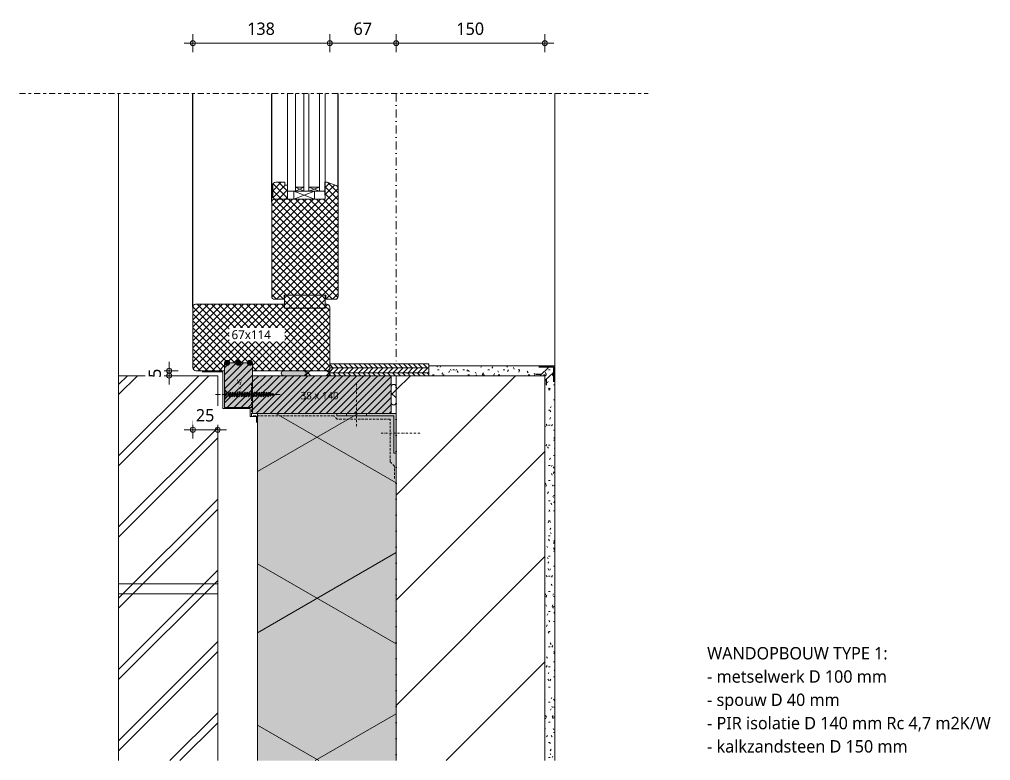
# Model space of a CAD drawing. Header units: millimetres. Extents: x -435 to 27166, y -19117 to 26500.
# Drawn here: x 1671 to 2651, y 17269 to 18017 of the extents above; entities that cross this region are included whole.
import ezdxf

# ---------------------------------------------------------------- set-up
doc = ezdxf.new("R2010")
doc.units = ezdxf.units.MM
for name, pattern in [('MV_center', [15, 6, -3, 3, -3]), ('MV_hartlijn_staal', [6.6, 5, -0.8, 0, -0.8]), ('MV_hidden', [3.75, 2.5, -1.25]), ('MV_stramien', [16, 8, -4, 0, -4]), ('Streep-stip _ detail', [4, 2, -1, 0, -1])]:
    doc.linetypes.add(name, pattern=pattern)
for name, color, linetype, lineweight in [('A-ANNO-DIMS', 211, 'Continuous', 13), ('A-ANNO-DIMS-5', 211, 'Continuous', 13), ('A-ANNO-NOTE', 131, 'Continuous', 18), ('A-DETL', 90, 'Continuous', 13), ('A-DETL-GENF', 92, 'Continuous', 18), ('A-DETL-MEDM', 33, 'Continuous', 18), ('G-ANNO-TEXT', 231, 'Continuous', 13)]:
    doc.layers.add(name, color=color, linetype=linetype, lineweight=lineweight)
doc.styles.add('Segoe UI', font='segoeui.ttf', dxfattribs={"height": 7.5})
doc.styles.add('Segoe UI_1', font='segoeui.ttf', dxfattribs={"height": 4})
doc.styles.add('Segoe UI_2', font='segoeui.ttf', dxfattribs={"height": 9})
doc.styles.add('Segoe UI_3', font='segoeui.ttf', dxfattribs={"height": 12.5})
doc.styles.add('Segoe UI_B', font='segoeui.ttf', dxfattribs={"height": 12.5})
doc.dimstyles.new('2_5_mm', dxfattribs={"dimscale": 304.8, "dimtxt": 13.092049, "dimasz": 0.016404, "dimexe": 0.029528, "dimexo": 0.0625, "dimgap": 0.014764, "dimtad": 1, "dimdec": 0, "dimzin": 0, "dimdsep": 46, "dimtxsty": 'Segoe UI_3', "dimblk1": 'DOTBLANK', "dimblk2": 'DOTBLANK', "dimsah": 1, "dimcen": 0.09, "dimdle": 0.029528, "dimazin": 0, "dimtfac": 1, "dimtdec": 4, "dimtix": 1, "dimtmove": 0, "dimatfit": 3, "dimfxl": 0.029528, "dimfxlon": 1, "dimtvp": 1, "dimtfill": 1, "dimtolj": 1, "dimtzin": 0, "dimarcsym": 2})
pattern_1 = [(45, (0, 0), (-10.606602, 10.606602), []), (135, (0, 0), (-10.606602, -10.606602), [])]
pattern_2 = [(45, (0, 0), (-3.5355339, 3.5355339), []), (135, (0, 0), (-3.5355339, -3.5355339), [])]

# ---------------------------------------------------------------- blocks, each defined once
blk = doc.blocks.new('42 isolatie - Type 1-3762231-Details Appartement')
at = {"layer": 'A-DETL-GENF'}
blk.add_hatch(color=256, dxfattribs=at).paths.add_polyline_path([(144.04, 0.8), (494.27, 0.8), (494.27, 140.8), (144.04, 140.8), (144.04, 71.51)])
at = {"layer": 'A-DETL-GENF', "lineweight": 13}
h = blk.add_hatch(dxfattribs=at)
h.set_pattern_fill('FP_8', color=256, style=0, pattern_type=2)
h.set_pattern_definition([(60, (-857.8, 704), (-121.936, 70.4), []), (120, (-857.8, 704), (-121.936, -70.4), [])])
h.paths.add_polyline_path([(144.04, 0.8), (494.27, 0.8), (494.27, 140.8), (144.04, 140.8), (144.04, 71.51)])
at = {"layer": 'A-DETL-GENF'}
for p, q in [((494.27, 140.8), (144.04, 140.8)), ((494.27, 140.8), (144.04, 140.8)), ((494.27, 5.8), (494.27, 140.8)), ((144.04, 0.8), (494.27, 0.8)), ((494.27, 0.8), (494.27, 5.8)), ((494.27, 0.8), (494.27, 5.8))]:
    blk.add_line(p, q, dxfattribs=at)
blk = doc.blocks.new('00 hout_rechthoekig_sls - SLS 38x140-4309755-Details Appartement')
at = {"layer": 'A-DETL-GENF', "lineweight": 13}
blk.add_hatch(color=256, dxfattribs=at).paths.add_polyline_path([(0, 0), (0, -38), (140, -38), (140, 0), (65.71, 0)])
at = {"layer": 'A-DETL-MEDM', "lineweight": 13}
h = blk.add_hatch(dxfattribs=at)
h.set_pattern_fill('FP_41', color=256, style=0, pattern_type=2)
h.set_pattern_definition([(225, (2046.159, 17619.196), (3.5355339, -3.5355339), [])])
h.paths.add_polyline_path([(0, 0), (0, -38), (140, -38), (140, 0), (65.71, 0)])
at = {"layer": 'A-DETL-MEDM'}
for p, q in [((0, 0), (140, 0)), ((0, -38), (0, 0)), ((140, 0), (140, -6)), ((140, 0), (140, -6)), ((140, 0), (140, -6)), ((140, -6), (140, -38)), ((140, -6), (140, -38)), ((140, -6), (140, -38)), ((88.4, -38), (0, -38)), ((88.4, -38), (0, -38)), ((108.4, -38), (88.4, -38)), ((108.4, -38), (88.4, -38)), ((140, -38), (108.4, -38)), ((140, -38), (108.4, -38))]:
    blk.add_line(p, q, dxfattribs=at)
blk = doc.blocks.new('00 hout_rechthoekig_sls - Vuren 28x45-V19-Details Appartement')
at = {"layer": 'A-DETL-GENF', "lineweight": 13}
blk.add_hatch(color=256, dxfattribs=at).paths.add_polyline_path([(45, 0), (0, 0), (0, -0.12), (0.65, -0.21), (1.25, -0.46), (1.77, -0.86), (2.17, -1.37), (2.41, -1.98), (2.5, -2.62), (2.41, -3.27), (2.17, -3.87), (1.77, -4.39), (1.25, -4.79), (0.65, -5.04), (0, -5.12), (0, -11.56), (0.65, -11.65), (1.25, -11.9), (1.77, -12.29), (2.17, -12.81), (2.41, -13.42), (2.5, -14.06), (2.41, -14.71), (2.17, -15.31), (1.77, -15.83), (1.25, -16.23), (0.65, -16.48), (0, -16.56), (0, -23), (0.65, -23.09), (1.25, -23.33), (1.77, -23.73), (2.17, -24.25), (2.41, -24.85), (2.5, -25.5), (2.41, -26.15), (2.17, -26.75), (1.77, -27.27), (1.25, -27.67), (0.65, -27.91), (0, -28), (45, -28)])
at = {"layer": 'A-DETL-MEDM', "lineweight": 13}
h = blk.add_hatch(dxfattribs=at)
h.set_pattern_fill('FP_42', color=256, style=0, pattern_type=2)
h.set_pattern_definition([(135, (17670.196, -1906.159), (-3.5355339, -3.5355339), [])])
h.paths.add_polyline_path([(45, 0), (0, 0), (0, -0.12), (0.65, -0.21), (1.25, -0.46), (1.77, -0.86), (2.17, -1.37), (2.41, -1.98), (2.5, -2.62), (2.41, -3.27), (2.17, -3.87), (1.77, -4.39), (1.25, -4.79), (0.65, -5.04), (0, -5.12), (0, -11.56), (0.65, -11.65), (1.25, -11.9), (1.77, -12.29), (2.17, -12.81), (2.41, -13.42), (2.5, -14.06), (2.41, -14.71), (2.17, -15.31), (1.77, -15.83), (1.25, -16.23), (0.65, -16.48), (0, -16.56), (0, -23), (0.65, -23.09), (1.25, -23.33), (1.77, -23.73), (2.17, -24.25), (2.41, -24.85), (2.5, -25.5), (2.41, -26.15), (2.17, -26.75), (1.77, -27.27), (1.25, -27.67), (0.65, -27.91), (0, -28), (45, -28)])
at = {"layer": 'A-DETL-MEDM'}
for p, q in [((0, 0), (8, 0)), ((0, -0.12), (0, 0)), ((8, 0), (45, 0)), ((45, 0), (45, -28)), ((45, 0), (45, -28)), ((45, 0), (45, -28)), ((0, -11.56), (0, -5.12)), ((0, -23), (0, -16.56)), ((8, -28), (0, -28)), ((8, -28), (0, -28)), ((45, -28), (8, -28)), ((45, -28), (8, -28))]:
    blk.add_line(p, q, dxfattribs=at)
blk = doc.blocks.new('28 schroeven 2D - Verzonken schroef 5_0x50mm-4442475-Details Appartement')
at = {"layer": 'A-DETL-GENF', "lineweight": 5}
for p, q in [((-1.5, 45), (0, 50)), ((0, 50), (1.5, 45)), ((-2.5, 44.89), (-1.75, 44.25)), ((2.5, 43.73), (-2.5, 44.89)), ((-2.5, 42.46), (-1.75, 41.82)), ((2.5, 41.29), (-2.5, 42.46)), ((-2.5, 40.02), (-1.75, 39.38)), ((2.5, 38.86), (-2.5, 40.02)), ((-1.76, 46.66), (-1.01, 46.02)), ((1.76, 45.84), (-1.76, 46.66)), ((-1.5, 3.55), (-1.5, 45)), ((-1.02, 48.71), (-0.27, 48.07)), ((1.02, 48.23), (-1.02, 48.71)), ((0.27, 48.87), (1.02, 48.23)), ((1.01, 46.48), (1.76, 45.84)), ((1.5, 45), (1.5, 3.55)), ((1.75, 44.37), (2.5, 43.73)), ((1.75, 41.93), (2.5, 41.29)), ((1.75, 39.5), (2.5, 38.86)), ((-2.5, 37.58), (-1.75, 36.94)), ((2.5, 36.42), (-2.5, 37.58)), ((-2.5, 35.15), (-1.75, 34.51)), ((2.5, 33.98), (-2.5, 35.15)), ((-2.5, 32.71), (-1.75, 32.07)), ((2.5, 31.54), (-2.5, 32.71)), ((-2.5, 30.27), (-1.75, 29.63)), ((2.5, 29.11), (-2.5, 30.27)), ((1.75, 37.06), (2.5, 36.42)), ((1.75, 34.62), (2.5, 33.98)), ((1.75, 32.18), (2.5, 31.54)), ((1.75, 29.75), (2.5, 29.11)), ((-2.5, 27.83), (-1.75, 27.19)), ((2.5, 26.67), (-2.5, 27.83)), ((-2.5, 25.4), (-1.75, 24.76)), ((2.5, 24.23), (-2.5, 25.4)), ((-2.5, 22.96), (-1.75, 22.32)), ((2.5, 21.8), (-2.5, 22.96)), ((-2.5, 20.52), (-1.75, 19.88)), ((2.5, 19.36), (-2.5, 20.52)), ((1.75, 27.31), (2.5, 26.67)), ((1.75, 24.87), (2.5, 24.23)), ((1.75, 22.44), (2.5, 21.8)), ((1.75, 20), (2.5, 19.36)), ((-2.5, 18.09), (-1.75, 17.45)), ((2.5, 16.92), (-2.5, 18.09)), ((-2.5, 15.65), (-1.75, 15.01)), ((2.5, 14.48), (-2.5, 15.65)), ((-2.5, 13.21), (-1.75, 12.57)), ((2.5, 12.05), (-2.5, 13.21)), ((-2.5, 10.77), (-1.75, 10.13)), ((2.5, 9.61), (-2.5, 10.77)), ((1.75, 17.56), (2.5, 16.92)), ((1.75, 15.12), (2.5, 14.48)), ((1.75, 12.69), (2.5, 12.05)), ((1.75, 10.25), (2.5, 9.61)), ((-2.04, 2.4), (-4.9, 0)), ((-4.9, 0), (4.9, 0)), ((-4.54, 0.3), (4.54, 0.3)), ((-2.5, 8.34), (-1.75, 7.7)), ((2.5, 7.17), (-2.5, 8.34)), ((-2.5, 5.9), (-1.75, 5.26)), ((2.5, 4.74), (-2.5, 5.9)), ((-1.5, 4), (1.53, 3.26)), ((1.75, 7.81), (2.5, 7.17)), ((1.75, 5.38), (2.5, 4.74)), ((4.9, 0), (2.04, 2.4))]:
    blk.add_line(p, q, dxfattribs=at)
at = {"layer": 'A-DETL-GENF', "linetype": 'MV_hartlijn_staal', "lineweight": 13}
blk.add_line((0, -9.1), (0, 55.9), dxfattribs=at)
at = {"layer": 'A-DETL-GENF'}
for p, q in [((-1.5, 3.55), (-1.5, 0)), ((1.5, 3.55), (1.5, 0))]:
    blk.add_line(p, q, dxfattribs=at)
at = {"layer": 'A-DETL-GENF', "lineweight": 5}
for centre, start, end in [((-3, 3.55), 310, 0), ((3, 3.55), 180, 230)]:
    blk.add_arc(centre, 1.5, start, end, dxfattribs=at)
for points in [[(-2.5, 44.89), (-1.83, 45.19), (1.75, 44.37)], [(-2.5, 42.46), (-1.83, 42.75), (1.75, 41.93)], [(-2.5, 40.02), (-1.83, 40.31), (1.75, 39.5)], [(-1.76, 46.66), (-1.34, 46.87), (1.01, 46.48)], [(-1.75, 44.25), (2.23, 43.45), (2.5, 43.73)], [(-1.75, 41.82), (2.23, 41.02), (2.5, 41.29)], [(-1.75, 39.38), (2.23, 38.58), (2.5, 38.86)], [(-1.02, 48.71), (-0.85, 48.85), (0.27, 48.87)], [(-1.01, 46.02), (1.59, 45.65), (1.76, 45.84)], [(-0.27, 48.07), (0.96, 48.13), (1.02, 48.23)], [(-2.5, 37.58), (-1.83, 37.88), (1.75, 37.06)], [(-2.5, 35.15), (-1.83, 35.44), (1.75, 34.62)], [(-2.5, 32.71), (-1.83, 33), (1.75, 32.18)], [(-2.5, 30.27), (-1.83, 30.56), (1.75, 29.75)], [(-1.75, 36.94), (2.23, 36.14), (2.5, 36.42)], [(-1.75, 34.51), (2.23, 33.7), (2.5, 33.98)], [(-1.75, 32.07), (2.23, 31.27), (2.5, 31.54)], [(-1.75, 29.63), (2.23, 28.83), (2.5, 29.11)], [(-2.5, 27.83), (-1.83, 28.13), (1.75, 27.31)], [(-2.5, 25.4), (-1.83, 25.69), (1.75, 24.87)], [(-2.5, 22.96), (-1.83, 23.25), (1.75, 22.44)], [(-2.5, 20.52), (-1.83, 20.82), (1.75, 20)], [(-1.75, 27.19), (2.23, 26.39), (2.5, 26.67)], [(-1.75, 24.76), (2.23, 23.96), (2.5, 24.23)], [(-1.75, 22.32), (2.23, 21.52), (2.5, 21.8)], [(-1.75, 19.88), (2.23, 19.08), (2.5, 19.36)], [(-2.5, 18.09), (-1.83, 18.38), (1.75, 17.56)], [(-2.5, 15.65), (-1.83, 15.94), (1.75, 15.12)], [(-2.5, 13.21), (-1.83, 13.5), (1.75, 12.69)], [(-2.5, 10.77), (-1.83, 11.07), (1.75, 10.25)], [(-1.75, 17.45), (2.23, 16.64), (2.5, 16.92)], [(-1.75, 15.01), (2.23, 14.21), (2.5, 14.48)], [(-1.75, 12.57), (2.23, 11.77), (2.5, 12.05)], [(-1.75, 10.13), (2.23, 9.33), (2.5, 9.61)], [(-2.5, 8.34), (-1.83, 8.63), (1.75, 7.81)], [(-2.5, 5.9), (-1.83, 6.19), (1.75, 5.38)], [(-1.75, 7.7), (2.23, 6.9), (2.5, 7.17)], [(-1.75, 5.26), (2.23, 4.46), (2.5, 4.74)]]:
    blk.add_open_spline(points, degree=2, dxfattribs=at)
blk = doc.blocks.new('31 driedubbel_glas - HR___-3167894-Details Appartement')
at = {"layer": 'A-DETL-GENF', "lineweight": 13}
for p, q in [((202, 0), (103.56, 0)), ((202, -21.5), (202, 0)), ((202, -6), (103.56, -6)), ((198, -6), (198, -16.5)), ((198, -16.5), (202, -6)), ((198, -6), (202, -16.5)), ((103.56, -16.5), (202, -16.5)), ((103.56, -21.5), (202, -21.5)), ((202, -21.5), (198, -30)), ((198, -21.5), (202, -30)), ((198, -30), (198, -21.5)), ((202, -21.5), (202, -30)), ((202, -30), (103.56, -30)), ((103.56, -38), (196, -38)), ((202, -30), (198, -30)), ((202, -38), (202, -30))]:
    blk.add_line(p, q, dxfattribs=at)
blk = doc.blocks.new('Repeating Detail - 00 g lijmbolletje s e-V20-Details Appartement')
at = {"layer": 'A-DETL-GENF'}
for points in [[(-22.88, -2.5), (-22.23, -2.41), (-21.63, -2.17), (-21.11, -1.77), (-20.71, -1.25), (-20.46, -0.65), (-20.38, 0), (-20.46, 0.65), (-20.71, 1.25), (-21.11, 1.77), (-21.63, 2.17), (-22.23, 2.41), (-22.88, 2.5), (-23.52, 2.41), (-24.13, 2.17), (-24.64, 1.77), (-25.04, 1.25), (-25.29, 0.65), (-25.38, 0), (-25.29, -0.65), (-25.04, -1.25), (-24.64, -1.77), (-24.13, -2.17), (-23.52, -2.41)], [(-11.44, -2.5), (-10.79, -2.41), (-10.19, -2.17), (-9.67, -1.77), (-9.27, -1.25), (-9.02, -0.65), (-8.94, 0), (-9.02, 0.65), (-9.27, 1.25), (-9.67, 1.77), (-10.19, 2.17), (-10.79, 2.41), (-11.44, 2.5), (-12.08, 2.41), (-12.69, 2.17), (-13.21, 1.77), (-13.6, 1.25), (-13.85, 0.65), (-13.94, 0), (-13.85, -0.65), (-13.6, -1.25), (-13.21, -1.77), (-12.69, -2.17), (-12.08, -2.41)], [(0, -2.5), (0.65, -2.41), (1.25, -2.17), (1.77, -1.77), (2.17, -1.25), (2.41, -0.65), (2.5, 0), (2.41, 0.65), (2.17, 1.25), (1.77, 1.77), (1.25, 2.17), (0.65, 2.41), (0, 2.5), (-0.65, 2.41), (-1.25, 2.17), (-1.77, 1.77), (-2.17, 1.25), (-2.41, 0.65), (-2.5, 0), (-2.41, -0.65), (-2.17, -1.25), (-1.77, -1.77), (-1.25, -2.17), (-0.65, -2.41)]]:
    blk.add_hatch(color=256, dxfattribs=at).paths.add_polyline_path(points)
for centre, start, end in [((-22.88, 0), 360, 180), ((-22.88, 0), 180, 360), ((-11.44, 0), 360, 180), ((-11.44, 0), 180, 360), ((0, 0), 360, 180), ((0, 0), 180, 360)]:
    blk.add_arc(centre, 2.5, start, end, dxfattribs=at)
blk = doc.blocks.new('30_L-anker - 60x40-4465876-Details Appartement')
at = {"layer": 'A-DETL-GENF', "linetype": 'Streep-stip _ detail', "lineweight": 13}
for p, q in [((20, -15), (20, 25)), ((-30, -40), (15, -40))]:
    blk.add_line(p, q, dxfattribs=at)
at = {"layer": 'A-DETL-GENF'}
for p, q in [((0, -60), (0, 0)), ((40, 0), (0, 0)), ((40, -2.5), (40, 0)), ((40, -2.5), (2.5, -2.5)), ((2.5, -2.5), (2.5, -60)), ((0, -30), (2.5, -30)), ((0, -50), (2.5, -50)), ((2.5, -60), (0, -60))]:
    blk.add_line(p, q, dxfattribs=at)
blk = doc.blocks.new('NLRS_00_DI_maskeer - Type 1-4234951-Details Appartement')
at = {"layer": 'A-DETL-GENF', "linetype": 'MV_center'}
blk.add_line((534, 0), (-100, 0), dxfattribs=at)
blk = doc.blocks.new('DIMBLOCK84-Details Appartement')
at = {"layer": 'A-ANNO-DIMS-5'}
for p, q in [((1846.16, 17992.6), (1846.16, 18001.6)), ((1984.16, 17992.6), (1984.16, 18001.6)), ((1837.16, 17992.6), (1984.16, 17992.6)), ((1846.16, 17992.6), (1846.16, 17983.6)), ((1984.16, 17992.6), (1984.16, 17983.6))]:
    blk.add_line(p, q, dxfattribs=at)
for centre in [(1846.16, 17992.6), (1984.16, 17992.6)]:
    blk.add_circle(centre, 2.5, dxfattribs=at)
at = {"layer": 'A-ANNO-DIMS-5', "color": 0, "insert": (1900.87, 18013.41), "char_height": 12.5, "width": 34.2774, "attachment_point": 1, "line_spacing_factor": 1.142579, "style": 'Segoe UI_3', "bg_fill": 3, "box_fill_scale": 1.25, "bg_fill_color": 9, "bg_fill_true_color": 13158600, "bg_fill_transparency": 0}
blk.add_mtext('138', dxfattribs=at)
blk = doc.blocks.new('_DotBlank')
at = {"color": 0, "linetype": 'ByBlock', "lineweight": -2}
blk.add_line((-0.5, 0), (-1, 0), dxfattribs=at)
blk.add_circle((0, 0), 0.5, dxfattribs=at)
blk = doc.blocks.new('DIMBLOCK85-Details Appartement')
at = {"layer": 'A-ANNO-DIMS-5'}
for p, q in [((1984.16, 17992.6), (1984.16, 18001.6)), ((2051.16, 17992.6), (2051.16, 18001.6)), ((1984.16, 17992.6), (2051.16, 17992.6)), ((1984.16, 17992.6), (1984.16, 17983.6)), ((2051.16, 17992.6), (2051.16, 17983.6))]:
    blk.add_line(p, q, dxfattribs=at)
for centre in [(1984.16, 17992.6), (2051.16, 17992.6)]:
    blk.add_circle(centre, 2.5, dxfattribs=at)
at = {"layer": 'A-ANNO-DIMS-5', "color": 0, "insert": (2008.14, 18013.41), "char_height": 12.5, "width": 22.8516, "attachment_point": 1, "line_spacing_factor": 1.142579, "style": 'Segoe UI_3', "bg_fill": 3, "box_fill_scale": 1.25, "bg_fill_color": 9, "bg_fill_true_color": 13158600, "bg_fill_transparency": 0}
blk.add_mtext('67', dxfattribs=at)
blk = doc.blocks.new('DIMBLOCK86-Details Appartement')
at = {"layer": 'A-ANNO-DIMS-5'}
for p, q in [((2051.16, 17992.6), (2051.16, 18001.6)), ((2201.16, 17992.6), (2201.16, 18001.6)), ((2051.16, 17992.6), (2210.16, 17992.6)), ((2051.16, 17992.6), (2051.16, 17983.6)), ((2201.16, 17992.6), (2201.16, 17983.6))]:
    blk.add_line(p, q, dxfattribs=at)
for centre in [(2051.16, 17992.6), (2201.16, 17992.6)]:
    blk.add_circle(centre, 2.5, dxfattribs=at)
at = {"layer": 'A-ANNO-DIMS-5', "color": 0, "insert": (2111.88, 18013.41), "char_height": 12.5, "width": 34.2774, "attachment_point": 1, "line_spacing_factor": 1.142579, "style": 'Segoe UI_3', "bg_fill": 3, "box_fill_scale": 1.25, "bg_fill_color": 9, "bg_fill_true_color": 13158600, "bg_fill_transparency": 0}
blk.add_mtext('150', dxfattribs=at)
blk = doc.blocks.new('DIMBLOCK97-Details Appartement')
at = {"layer": 'A-ANNO-DIMS-5'}
for p, q in [((1822.17, 17671.2), (1822.17, 17648.2)), ((1822.17, 17662.2), (1813.17, 17662.2)), ((1822.17, 17662.2), (1831.17, 17662.2)), ((1822.17, 17657.2), (1813.17, 17657.2)), ((1822.17, 17657.2), (1831.17, 17657.2))]:
    blk.add_line(p, q, dxfattribs=at)
for centre in [(1822.17, 17662.2), (1822.17, 17657.2)]:
    blk.add_circle(centre, 2.5, dxfattribs=at)
at = {"layer": 'A-ANNO-DIMS-5', "color": 0, "insert": (1801.36, 17654.94), "char_height": 12.5, "width": 11.4258, "attachment_point": 1, "rotation": 90, "line_spacing_factor": 1.142579, "style": 'Segoe UI_3', "bg_fill": 3, "box_fill_scale": 1.25, "bg_fill_color": 9, "bg_fill_true_color": 13158600, "bg_fill_transparency": 0}
blk.add_mtext('5', dxfattribs=at)
blk = doc.blocks.new('DIMBLOCK98-Details Appartement')
at = {"layer": 'A-ANNO-DIMS-5'}
for p, q in [((1837.16, 17602.69), (1880.16, 17602.69)), ((1846.16, 17602.69), (1846.16, 17611.69)), ((1846.16, 17602.69), (1846.16, 17593.69)), ((1871.16, 17602.69), (1871.16, 17611.69)), ((1871.16, 17602.69), (1871.16, 17593.69))]:
    blk.add_line(p, q, dxfattribs=at)
for centre in [(1846.16, 17602.69), (1871.16, 17602.69)]:
    blk.add_circle(centre, 2.5, dxfattribs=at)
at = {"layer": 'A-ANNO-DIMS-5', "color": 0, "insert": (1849.14, 17623.5), "char_height": 12.5, "width": 22.8516, "attachment_point": 1, "line_spacing_factor": 1.142579, "style": 'Segoe UI_3', "bg_fill": 3, "box_fill_scale": 1.25, "bg_fill_color": 9, "bg_fill_true_color": 13158600, "bg_fill_transparency": 0}
blk.add_mtext('25', dxfattribs=at)

msp = doc.modelspace()

# ---------------------------------------------------------------- hatches: boundary and pattern name
at = {"layer": 'A-DETL-GENF', "lineweight": 13}
h = msp.add_hatch(dxfattribs=at)
h.set_pattern_fill('FP_20', color=250, style=0, pattern_type=2)
h.set_pattern_definition(pattern_2)
h.paths.add_polyline_path([(1980.16, 17734.25), (1989.66, 17734.25), (1990.43, 17734.35), (1991.16, 17734.65), (1991.78, 17735.12), (1992.26, 17735.75), (1992.55, 17736.47), (1992.66, 17737.25), (1992.66, 17846.14), (1992.57, 17846.87), (1992.31, 17847.55), (1991.89, 17848.15), (1991.33, 17848.63), (1990.68, 17848.96), (1981.66, 17852.25), (1979.66, 17852.25), (1979.66, 17835.25), (1928.66, 17835.25), (1927.88, 17835.14), (1927.16, 17834.84), (1926.54, 17834.37), (1926.06, 17833.75), (1925.76, 17833.02), (1925.66, 17832.25), (1925.66, 17737.25), (1925.76, 17736.47), (1926.06, 17735.75), (1926.54, 17735.12), (1927.16, 17734.65), (1927.88, 17734.35), (1928.66, 17734.25), (1938.16, 17734.25), (1938.16, 17738.25), (1980.16, 17738.25)])
h = msp.add_hatch(dxfattribs=at)
h.set_pattern_fill('FP_20', color=250, style=0, pattern_type=2)
h.set_pattern_definition(pattern_2)
h.paths.add_polyline_path([(1941.66, 17835.25), (1941.66, 17849.25), (1938.7, 17849.25), (1938.7, 17852.25), (1929.66, 17852.25), (1928.88, 17852.14), (1928.16, 17851.84), (1927.54, 17851.37), (1927.06, 17850.75), (1926.76, 17850.02), (1926.66, 17849.25), (1926.66, 17838.25), (1926.76, 17837.47), (1927.06, 17836.75), (1927.54, 17836.12), (1928.16, 17835.65), (1928.88, 17835.35), (1929.66, 17835.25)])
h = msp.add_hatch(dxfattribs=at)
h.set_pattern_fill('FP_20', color=250, style=0, pattern_type=2)
h.set_pattern_definition(pattern_2)
h.paths.add_polyline_path([(1979.66, 17725.25), (1979.66, 17738.25), (1938.66, 17738.25), (1938.66, 17725.25)])
h = msp.add_hatch(dxfattribs=at)
h.set_pattern_fill('FP_20', color=250, style=0, pattern_type=2)
h.set_pattern_definition(pattern_2)
h.paths.add_polyline_path([(1980.45, 17662.2), (1981.16, 17662.2), (1981.93, 17662.3), (1982.66, 17662.6), (1983.28, 17663.07), (1983.76, 17663.7), (1984.05, 17664.42), (1984.16, 17665.2), (1984.16, 17726.2), (1984.05, 17726.97), (1983.76, 17727.7), (1983.28, 17728.32), (1982.66, 17728.79), (1981.93, 17729.09), (1981.16, 17729.2), (1979.66, 17729.2), (1979.66, 17725.25), (1938.66, 17725.25), (1938.66, 17729.2), (1848.61, 17729.2), (1847.95, 17728.99), (1847.35, 17728.64), (1846.85, 17728.17), (1846.47, 17727.59), (1846.24, 17726.93), (1846.16, 17726.25), (1846.16, 17665.2), (1846.26, 17664.42), (1846.56, 17663.7), (1847.04, 17663.07), (1847.66, 17662.6), (1848.38, 17662.3), (1849.16, 17662.2), (1878.16, 17662.2), (1878.16, 17670.2), (1878.24, 17670.84), (1878.49, 17671.45), (1878.89, 17671.96), (1879.41, 17672.36), (1880.01, 17672.61), (1880.66, 17672.7), (1881.31, 17672.61), (1881.91, 17672.36), (1882.43, 17671.96), (1882.82, 17671.45), (1883.07, 17670.84), (1883.16, 17670.2), (1889.6, 17670.2), (1889.68, 17670.84), (1889.93, 17671.45), (1890.33, 17671.96), (1890.85, 17672.36), (1891.45, 17672.61), (1892.1, 17672.7), (1892.74, 17672.61), (1893.35, 17672.36), (1893.86, 17671.96), (1894.26, 17671.45), (1894.51, 17670.84), (1894.6, 17670.2), (1901.03, 17670.2), (1901.12, 17670.84), (1901.37, 17671.45), (1901.77, 17671.96), (1902.28, 17672.36), (1902.89, 17672.61), (1903.75, 17672.67), (1904.18, 17672.61), (1904.78, 17672.36), (1905.3, 17671.96), (1905.7, 17671.45), (1905.95, 17670.84), (1906.03, 17670.2), (1906.16, 17670.2), (1906.16, 17662.2), (1960.26, 17662.2)])
at = {"layer": 'A-DETL-GENF'}
msp.add_hatch(color=7, dxfattribs=at).paths.add_polyline_path([(1937.76, 17657.2), (1957.76, 17657.2), (1958.4, 17657.28), (1959.01, 17657.53), (1959.52, 17657.93), (1959.92, 17658.45), (1960.17, 17659.05), (1960.26, 17659.7), (1960.17, 17660.34), (1959.92, 17660.95), (1959.52, 17661.46), (1959.01, 17661.86), (1958.4, 17662.11), (1957.76, 17662.2), (1937.76, 17662.2), (1937.11, 17662.11), (1936.51, 17661.86), (1935.99, 17661.46), (1935.59, 17660.95), (1935.34, 17660.34), (1935.26, 17659.7), (1935.34, 17659.05), (1935.59, 17658.45), (1935.99, 17657.93), (1936.51, 17657.53), (1937.11, 17657.28)])
at = {"layer": 'A-DETL-GENF', "lineweight": 13}
h = msp.add_hatch(dxfattribs=at)
h.set_pattern_fill('FP_21', color=251, style=0, pattern_type=2)
h.set_pattern_definition(pattern_1)
h.paths.add_polyline_path([(1958.4, 17657.2), (1981.66, 17657.2), (1982.3, 17657.28), (1982.91, 17657.53), (1983.42, 17657.93), (1983.82, 17658.45), (1984.07, 17659.05), (1984.16, 17659.7), (1984.07, 17660.34), (1983.82, 17660.95), (1983.42, 17661.46), (1982.91, 17661.86), (1982.3, 17662.11), (1981.66, 17662.2), (1957.76, 17662.2), (1958.4, 17662.11), (1959.01, 17661.86), (1959.52, 17661.46), (1959.92, 17660.95), (1960.17, 17660.34), (1960.26, 17659.7), (1960.17, 17659.05), (1959.92, 17658.45), (1959.52, 17657.93), (1959.01, 17657.53), (1958.4, 17657.28), (1957.76, 17657.2)])
h = msp.add_hatch(dxfattribs=at)
h.set_pattern_fill('FP_11', color=254, style=0, pattern_type=2)
h.set_pattern_definition([(0, (0, 0), (0, 5), [50, 0]), (45, (0, 0), (5.00065916, 0), [7.071, -7.071]), (315, (0, 0), (5.00065916, 0), [7.071, -7.071])])
h.paths.add_polyline_path([(1984.16, 17657.2), (2084.16, 17657.2), (2084.16, 17669.2), (1984.16, 17669.2), (1984.16, 17662.2)])
h = msp.add_hatch(dxfattribs=at)
h.set_pattern_fill('FP_17', color=254, style=0, pattern_type=2)
h.set_pattern_definition([(0, (0, 0), (20.32, 5.08), [1.676, -13.564, 1.676, -13.564, -81.28]), (0, (0, 0), (20.32, 5.08), [-30.48, 1.676, -28.804, 1.676, -13.564, -35.56]), (0, (0, 0), (20.32, 5.08), [-76.2, 1.676, -8.484, 1.676, -23.724]), (120, (7.62, 2.54), (-14.559409, 15.0576362), [1.676, -13.564, 1.676, -13.564, -81.28]), (120, (7.62, 2.54), (-14.559409, 15.0576362), [-30.48, 1.676, -28.804, 1.676, -13.564, -35.56]), (120, (7.62, 2.54), (-14.559409, 15.0576362), [-76.2, 1.676, -8.484, 1.676, -23.724]), (240, (10.16, 12.7), (-5.760591, -20.1376362), [1.676, -13.564, 1.676, -13.564, -81.28]), (240, (10.16, 12.7), (-5.760591, -20.1376362), [-30.48, 1.676, -28.804, 1.676, -13.564, -35.56]), (240, (10.16, 12.7), (-5.760591, -20.1376362), [-76.2, 1.676, -8.484, 1.676, -23.724])])
h.paths.add_polyline_path([(2211.16, 17268.97), (2211.16, 17667.2), (2084.16, 17667.2), (2084.16, 17657.2), (2201.16, 17657.2), (2201.16, 17268.97), (2209.09, 17268.97)])
h = msp.add_hatch(dxfattribs=at)
h.set_pattern_fill('FP_10', color=57, style=0, pattern_type=2)
h.set_pattern_definition([(45, (0, 0), (-35.92102, 35.92102), []), (45, (10.16, 0), (-35.92102, 35.92102), [])])
h.paths.add_polyline_path([(1871.16, 17268.97), (1871.16, 17657.2), (1771.16, 17657.2), (1771.16, 17268.97)])
h = msp.add_hatch(dxfattribs=at)
h.set_pattern_fill('FP_9', color=57, style=0, pattern_type=2)
h.set_pattern_definition([(45, (0, 0), (-53.033, 53.033), [])])
h.paths.add_polyline_path([(2051.16, 17268.97), (2201.16, 17268.97), (2201.16, 17657.2), (2051.16, 17657.2), (2051.16, 17478.98)])
h = msp.add_hatch(dxfattribs=at)
h.set_pattern_fill('FP_21', color=251, style=0, pattern_type=2)
h.set_pattern_definition(pattern_1)
h.paths.add_polyline_path([(2048.66, 17627.63), (2049.23, 17627.7), (2049.77, 17627.89), (2050.25, 17628.21), (2050.65, 17628.62), (2050.95, 17629.12), (2051.12, 17629.67), (2051.16, 17630.24), (2051.12, 17646.36), (2050.95, 17646.91), (2050.65, 17647.4), (2050.25, 17647.82), (2049.77, 17648.13), (2049.23, 17648.33), (2048.66, 17648.4), (2048.09, 17648.33), (2047.55, 17648.13), (2047.06, 17647.82), (2046.66, 17647.4), (2046.37, 17646.91), (2046.2, 17646.36), (2046.16, 17645.78), (2046.2, 17629.67), (2046.37, 17629.12), (2046.66, 17628.62), (2047.06, 17628.21), (2047.55, 17627.89), (2048.09, 17627.7)])

# ---------------------------------------------------------------- linework, layer by layer
at = {"layer": 'A-DETL'}
for p, q in [((1771.16, 17657.2), (1771.16, 17941.68)), ((2211.16, 17667.2), (2211.16, 17941.68)), ((1926.66, 17849.25), (1926.66, 17838.25)), ((1938.7, 17852.25), (1929.66, 17852.25)), ((1941.66, 17835.25), (1941.66, 17849.25)), ((1929.66, 17835.25), (1941.66, 17835.25)), ((2084.16, 17669.2), (1984.16, 17669.2)), ((1984.16, 17665.2), (1984.16, 17657.2)), ((2046.16, 17657.2), (2084.16, 17657.2)), ((2051.16, 17630.24), (2051.16, 17645.78))]:
    msp.add_line(p, q, dxfattribs=at)
at = {"layer": 'A-DETL', "lineweight": 25}
for p, q in [((1846.16, 17726.25), (1846.16, 17941.68)), ((1925.66, 17832.25), (1925.66, 17941.68)), ((1992.66, 17846.14), (1992.66, 17941.68)), ((1979.66, 17839.37), (1979.66, 17852.25)), ((2194.88, 17665.97), (2209.88, 17665.97)), ((2205.55, 17665.97), (2196.14, 17657.2)), ((2209.88, 17665.97), (2209.88, 17650.97)), ((2197.43, 17658.4), (2191.94, 17658.4)), ((2209.88, 17660.33), (2201.16, 17652.2)), ((2202.32, 17653.28), (2202.32, 17647.78))]:
    msp.add_line(p, q, dxfattribs=at)
at = {"layer": 'A-DETL', "linetype": 'MV_stramien', "lineweight": 18}
for p, q in [((2051.16, 17941.68), (2051.16, 17669.2)), ((2051.16, 17657.2), (2051.16, 17268.97))]:
    msp.add_line(p, q, dxfattribs=at)
at = {"layer": 'A-DETL', "lineweight": 18}
for p, q in [((1938.7, 17849.25), (1938.7, 17852.25)), ((1941.66, 17849.25), (1938.7, 17849.25)), ((1981.66, 17852.25), (1979.66, 17852.25)), ((1979.66, 17852.25), (1979.66, 17835.25)), ((1990.68, 17848.96), (1981.66, 17852.25)), ((1947.91, 17843.25), (1947.91, 17835.25)), ((1968.66, 17835.25), (1947.91, 17843.25)), ((1947.91, 17835.25), (1968.66, 17843.25)), ((1947.91, 17843.25), (1968.66, 17843.25)), ((1968.66, 17843.25), (1968.66, 17835.25)), ((1992.66, 17737.25), (1992.66, 17846.14)), ((1925.66, 17832.25), (1925.66, 17737.25)), ((1929.66, 17835.25), (1928.66, 17835.25)), ((1979.66, 17835.25), (1941.66, 17835.25)), ((1928.66, 17734.25), (1938.16, 17734.25)), ((1938.16, 17734.25), (1938.16, 17738.25)), ((1938.16, 17738.25), (1980.16, 17738.25)), ((1938.66, 17738.25), (1938.66, 17725.25)), ((1979.66, 17725.25), (1979.66, 17738.25)), ((1980.16, 17738.25), (1980.16, 17734.25)), ((1980.16, 17734.25), (1989.66, 17734.25)), ((1846.16, 17726.25), (1846.16, 17665.2)), ((1938.66, 17729.2), (1848.61, 17729.2)), ((1938.66, 17725.25), (1979.66, 17725.25)), ((1981.16, 17729.2), (1979.66, 17729.2)), ((1984.16, 17665.2), (1984.16, 17726.2)), ((1849.16, 17662.2), (1878.16, 17662.2)), ((1855.48, 17660.92), (1876.48, 17660.92)), ((1876.48, 17660.92), (1876.48, 17624.03)), ((1878.16, 17662.2), (1878.16, 17670.2)), ((1883.16, 17670.2), (1889.6, 17670.2)), ((1894.6, 17670.2), (1901.03, 17670.2)), ((1906.03, 17670.2), (1906.16, 17670.2)), ((1906.16, 17670.2), (1906.16, 17662.2)), ((1906.16, 17662.2), (1937.76, 17662.2)), ((1957.76, 17662.2), (1937.76, 17662.2)), ((1957.76, 17662.2), (1981.16, 17662.2)), ((1981.66, 17662.2), (1957.76, 17662.2)), ((2084.16, 17667.2), (2084.16, 17669.2)), ((2211.16, 17667.2), (2084.16, 17667.2)), ((2084.16, 17667.2), (2084.16, 17657.2)), ((2211.16, 17268.97), (2211.16, 17667.2)), ((1871.16, 17657.2), (1771.16, 17657.2)), ((1771.16, 17657.2), (1771.16, 17268.97)), ((1871.16, 17268.97), (1871.16, 17657.2)), ((1937.76, 17657.2), (1957.76, 17657.2)), ((1957.76, 17657.2), (1981.66, 17657.2)), ((2051.16, 17657.2), (2051.16, 17268.97)), ((2084.16, 17657.2), (2201.16, 17657.2)), ((2201.16, 17657.2), (2201.16, 17268.97)), ((2201.16, 17657.2), (2201.16, 17652.2)), ((1876.48, 17624.03), (1903.73, 17624.03)), ((1903.73, 17624.03), (1903.73, 17615.92)), ((1903.73, 17615.92), (1910.29, 17615.92)), ((1910.29, 17615.92), (1910.29, 17609.85)), ((1871.16, 17447.2), (1771.16, 17447.2)), ((1871.16, 17437.2), (1771.16, 17437.2))]:
    msp.add_line(p, q, dxfattribs=at)
at = {"layer": 'A-DETL', "linetype": 'MV_hidden', "lineweight": 18}
for p, q in [((1905.07, 17616.76), (1905.07, 17649.58)), ((1988.19, 17616.76), (1905.07, 17616.76)), ((1991.72, 17613.23), (1988.19, 17616.76)), ((2045.04, 17613.23), (1991.72, 17613.23)), ((2045.04, 17570.41), (2045.04, 17613.23)), ((2049.45, 17566), (2045.04, 17570.41)), ((2049.45, 17553.45), (2049.45, 17566))]:
    msp.add_line(p, q, dxfattribs=at)
at = {"layer": 'A-DETL'}
for centre, radius, start, end in [((1929.66, 17849.25), 3, 90, 180), ((1929.66, 17838.25), 3, 180, 270), ((2048.66, 17645.89), 2.51, 90.0974, 182.30061), ((2048.65, 17645.89), 2.51, 357.55801, 89.9026), ((2048.66, 17630.14), 2.51, 177.69944, 269.9026), ((2048.65, 17630.14), 2.51, 270.0974, 2.44205)]:
    msp.add_arc(centre, radius, start, end, dxfattribs=at)
at = {"layer": 'A-DETL', "lineweight": 18}
for centre, radius, start, end in [((1989.66, 17846.14), 3, 0, 70), ((1928.66, 17832.25), 3, 90, 180), ((1928.66, 17737.25), 3, 180, 270), ((1989.66, 17737.25), 3, 270, 0), ((1849.16, 17726.25), 3, 100.46203, 180), ((1981.16, 17726.2), 3, 360, 90), ((1849.16, 17665.2), 3, 180, 270), ((1937.76, 17659.7), 2.5, 90, 270), ((1957.76, 17659.7), 2.5, 270, 90), ((1957.76, 17659.7), 2.5, 270, 90), ((1981.16, 17665.2), 3, 270, 0), ((1981.66, 17659.7), 2.5, 270, 90)]:
    msp.add_arc(centre, radius, start, end, dxfattribs=at)

# ---------------------------------------------------------------- block references
at = {"layer": 'A-DETL-GENF', "linetype": 'MV_center', "rotation": 180}
msp.add_blockref('NLRS_00_DI_maskeer - Type 1-4234951-Details Appartement', (2205.16, 17941.68), dxfattribs=at)
at = {"layer": 'A-DETL-GENF', "lineweight": 13, "rotation": 270}
msp.add_blockref('31 driedubbel_glas - HR___-3167894-Details Appartement', (1979.66, 18045.25), dxfattribs=at)
at = {"layer": 'A-DETL-GENF'}
msp.add_blockref('Repeating Detail - 00 g lijmbolletje s e-V20-Details Appartement', (1903.53, 17670.2), dxfattribs=at)
for name, p, rotation in [('28 schroeven 2D - Verzonken schroef 5_0x50mm-4442475-Details Appartement', (1878.16, 17638.2), 270.0000000000006), ('30_L-anker - 60x40-4465876-Details Appartement', (2051.16, 17619.2), 269.9999999999961), ('42 isolatie - Type 1-3762231-Details Appartement', (2051.96, 17124.93), 89.99994814251106)]:
    msp.add_blockref(name, p, dxfattribs=dict(at, rotation=rotation))
at = {"layer": 'A-DETL-MEDM', "lineweight": 13}
for name, p, rotation in [('00 hout_rechthoekig_sls - Vuren 28x45-V19-Details Appartement', (1906.16, 17670.2), 269.9999999999933), ('00 hout_rechthoekig_sls - SLS 38x140-4309755-Details Appartement', (2046.16, 17619.2), 180)]:
    msp.add_blockref(name, p, dxfattribs=dict(at, rotation=rotation))

# ---------------------------------------------------------------- texts
at = {"layer": 'A-ANNO-NOTE', "lineweight": 13, "insert": (1891.05, 17636.16), "char_height": 4, "width": 23.6498, "attachment_point": 1, "rotation": 90, "style": 'Segoe UI_1'}
msp.add_mtext('28 x 45', dxfattribs=at)
at = {"layer": 'A-ANNO-NOTE', "lineweight": 13, "insert": (1954.87, 17640.84), "char_height": 7.5, "width": 47.2996, "attachment_point": 1, "style": 'Segoe UI'}
msp.add_mtext('38 x 140', dxfattribs=at)
at = {"layer": 'G-ANNO-TEXT', "color": 7, "char_height": 12.5, "attachment_point": 1}
for s, insert, width, style in [('WANDOPBOUW TYPE 1:', (2364.83, 17383.49), 243.3122, 'Segoe UI_B'), ('- metselwerk D 100 mm', (2364.83, 17360.01), 225.2742, 'Segoe UI_3'), ('- spouw D 40 mm', (2364.83, 17336.53), 168.3544, 'Segoe UI_3'), ('- PIR isolatie D 140 mm Rc 4,7 m2K/W', (2364.83, 17313.04), 360.7594, 'Segoe UI_3'), ('- kalkzandsteen D 150 mm', (2364.83, 17289.56), 251.329, 'Segoe UI_3')]:
    msp.add_mtext(s, dxfattribs=dict(at, insert=insert, width=width, style=style))

# ---------------------------------------------------------------- dimensions: what is measured, and where the dimension line sits
at = {"layer": 'A-ANNO-DIMS'}
dim = msp.add_linear_dim(base=(1984.16, 17992.6), p1=(1846.16, 17983.6), p2=(1984.16, 17983.6), dimstyle='2_5_mm', override={"dimpost": '<>', "dimfxl": 138}, dxfattribs=at)
dim.commit()
dim.dimension.update_dxf_attribs({"geometry": 'DIMBLOCK84-Details Appartement', "text_midpoint": (1915.16, 18003.6)})

# ---------------------------------------------------------------- next in the draw order: texts
at = {"layer": 'G-ANNO-TEXT', "color": 7, "insert": (1885.06, 17703.05), "char_height": 9, "width": 51.308, "attachment_point": 1, "style": 'Segoe UI_2', "bg_fill": 3, "box_fill_scale": 1.25, "bg_fill_color": 9, "bg_fill_true_color": 13158600, "bg_fill_transparency": 0}
msp.add_mtext('67x114', dxfattribs=at)

# ---------------------------------------------------------------- next in the draw order: dimensions: what is measured, and where the dimension line sits
at = {"layer": 'A-ANNO-DIMS'}
for base, p1, p2, override, picture, middle in [((2051.16, 17992.6), (1984.16, 17983.6), (2051.16, 18001.6), {"dimpost": '<>', "dimfxl": 69.377417}, 'DIMBLOCK85-Details Appartement', (2017.66, 18003.56)), ((1871.16, 17602.69), (1846.16, 17611.69), (1871.16, 17611.69), {"dimpost": '<>', "dimfxl": 25.001107}, 'DIMBLOCK98-Details Appartement', (1858.66, 17613.65))]:
    dim = msp.add_linear_dim(base=base, p1=p1, p2=p2, dimstyle='2_5_mm', override=override, dxfattribs=at)
    dim.commit()
    dim.dimension.update_dxf_attribs({"geometry": picture, "text_midpoint": middle})
dim = msp.add_linear_dim(base=(1822.17, 17657.2), p1=(1831.17, 17662.2), p2=(1831.17, 17657.2), angle=90, dimstyle='2_5_mm', override={"dimpost": '<>', "dimfxl": 4.999869}, dxfattribs=at)
dim.commit()
dim.dimension.update_dxf_attribs({"geometry": 'DIMBLOCK97-Details Appartement', "text_midpoint": (1811.31, 17659.7)})

# ---------------------------------------------------------------- next in the draw order: dimensions: what is measured, and where the dimension line sits
dim = msp.add_linear_dim(base=(2201.16, 17992.6), p1=(2051.16, 18001.6), p2=(2201.16, 17983.6), dimstyle='2_5_mm', override={"dimpost": '<>', "dimfxl": 151.07613}, dxfattribs=at)
dim.commit()
dim.dimension.update_dxf_attribs({"geometry": 'DIMBLOCK86-Details Appartement', "text_midpoint": (2126.16, 18003.6)})

doc.saveas('drawing.dxf')
